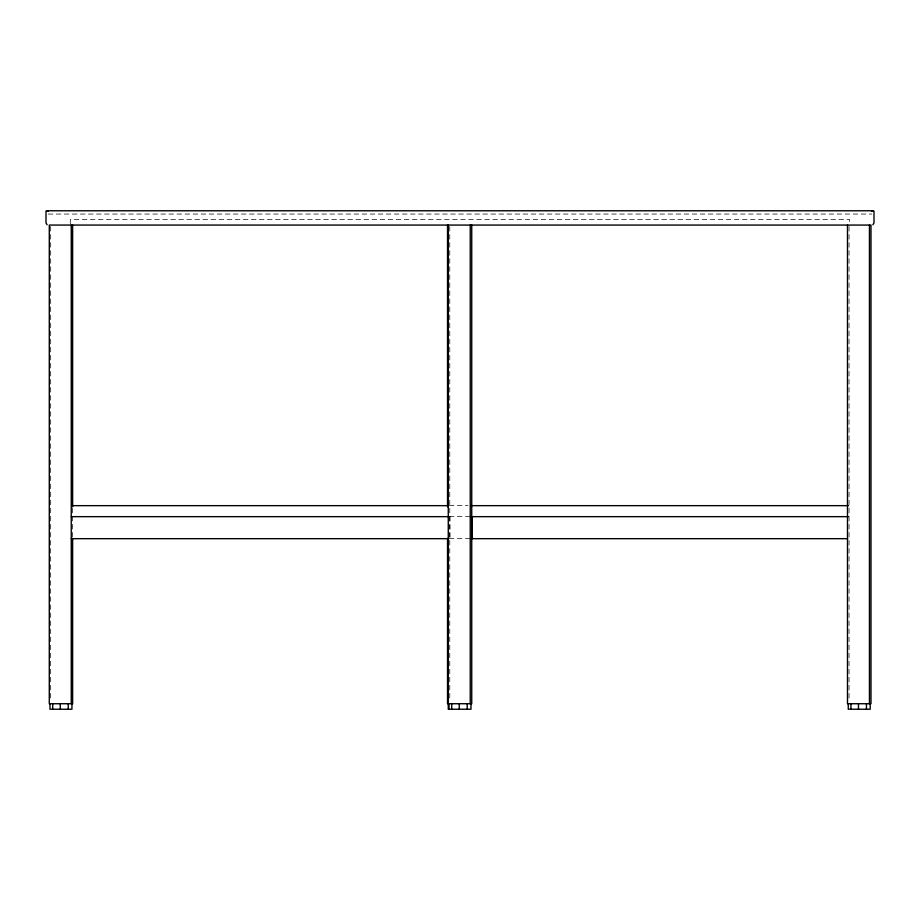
<?xml version="1.0" encoding="UTF-8"?>
<svg xmlns="http://www.w3.org/2000/svg" width="920" height="920" viewBox="0 0 920 920"><rect width="100%" height="100%" fill="white"/><g stroke="black" fill="none" stroke-linecap="round" stroke-linejoin="round"><path stroke-width="0.69" stroke-dasharray="4.6 3.45" d="M70.334 223.686L70.334 219.558L849.666 219.558L849.666 223.686M48.208 214.061L871.792 214.061M449.328 505.655L468.015 505.655M449.305 516.66L470.534 516.66M449.305 538.672L470.258 538.672M849.033 226.504L849.033 700.856M449.949 516.66L449.949 538.672M449.765 226.504L449.765 700.856M72.634 508.242L72.634 537.291M50.669 226.504L50.669 700.856"/><path stroke-width="1.38" d="M871.792 211.163L874 211.163L874 222.962L872.884 224.779M873.091 210.772L46.908 210.772L46 211.163L46 222.962L47.115 224.779M71.909 505.655L447.913 505.655M470.867 505.655L848.309 505.655M71.254 516.66L447.913 516.66M470.867 516.66L848.309 516.66M71.254 538.672L448.638 538.672M470.867 538.672L847.596 538.672M46.908 210.772L48.208 211.163M870.216 703.731L870.216 709.228L848.263 709.228L848.263 703.731M869.446 225.066L869.446 703.731M866.456 703.731L866.456 709.228M858.475 703.731L858.475 709.228M850.931 703.731L850.931 709.228M847.492 225.066L847.492 703.731L870.987 703.731L870.987 225.066L49.289 225.066L49.289 703.731L72.634 703.731L72.634 538.418M471.902 516.66L471.902 538.672M471.73 225.066L471.73 703.731L447.522 703.731L447.522 538.418M470.982 703.731L470.982 709.228L448.27 709.228L448.27 225.066M470.235 225.066L470.235 703.731M467.233 703.731L467.233 709.228M459.252 703.731L459.252 709.228M451.709 703.731L451.709 709.228M449.017 703.731L449.017 709.228M447.522 225.066L447.522 506.805M72.634 225.066L72.634 506.805M71.944 703.731L71.944 709.228L49.979 709.228L49.979 703.731M71.254 225.066L71.254 703.731M68.241 703.731L68.241 709.228M60.271 703.731L60.271 709.228M52.704 703.731L52.704 709.228"/></g></svg>
